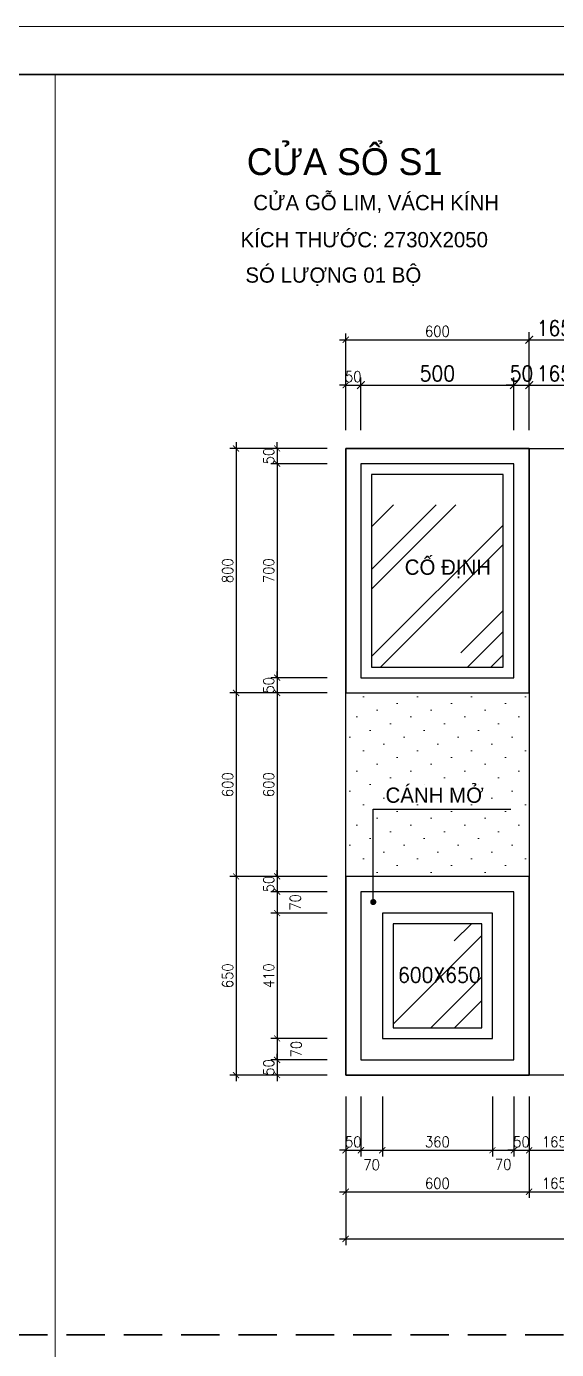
# Model space of a CAD drawing. Header units: millimetres. Extents: x -529782 to -142003, y -492574 to -273331.
# Drawn here: x -196023 to -194290, y -434300 to -429971 of the extents above; entities that cross this region are included whole.
import ezdxf
from ezdxf.enums import TextEntityAlignment as Align

# ---------------------------------------------------------------- set-up
doc = ezdxf.new("R2010")
doc.units = ezdxf.units.MM
doc.header["$LTSCALE"] = 500
doc.header["$MEASUREMENT"] = 0
doc.header["$PDMODE"] = 3
doc.linetypes.add('HIDDEN', pattern=[0.375, 0.25, -0.125])
doc.layers.get('0').update_dxf_attribs({"linetype": 'CONTINUOUS', "lineweight": 13})
doc.layers.get('Defpoints').update_dxf_attribs({"color": 255, "linetype": 'CONTINUOUS', "lineweight": 13})
for name, color, linetype, lineweight in [('1.cat 30', 30, 'CONTINUOUS', 35), ('2.thay 145', 145, 'CONTINUOUS', 18), ('3.manh 08', 8, 'CONTINUOUS', 9), ('8.vat lieu 08', 8, 'CONTINUOUS', 5), ('9.text \xad white', 7, 'CONTINUOUS', 15), ('CA.dim 08', 251, 'CONTINUOUS', 13), ('CA.thay 145', 145, 'CONTINUOUS', 18), ('cat', 4, 'CONTINUOUS', 35)]:
    doc.layers.add(name, color=color, linetype=linetype, lineweight=lineweight)
for name, color, linetype in [('DKT', 7, 'CONTINUOUS'), ('MANH', 5, 'CONTINUOUS'), ('THAY', 7, 'CONTINUOUS')]:
    doc.layers.add(name, color=color, linetype=linetype)
doc.styles.add('CA.JSC1', font='')
doc.styles.get("Standard").update_dxf_attribs({"font": 'txt.shx', "width": 0.9})
doc.styles.get('CA.JSC1').set_extended_font_data('.VnAvantH')
doc.dimstyles.new('CA 20', dxfattribs={"dimscale": 0, "dimtxt": 35, "dimasz": 20, "dimexe": 20, "dimexo": 0, "dimgap": 10, "dimtad": 1, "dimdec": 0, "dimzin": 0, "dimdsep": 46, "dimtxsty": 'Standard', "dimblk": 'ARCHTICK', "dimcen": 0.09, "dimdle": 20, "dimclrd": 256, "dimclre": 256, "dimclrt": 7, "dimadec": 0, "dimazin": 0, "dimtfac": 1, "dimtdec": 0, "dimtix": 1, "dimtmove": 2, "dimatfit": 3, "dimldrblk": 'DOT', "dimfxl": 1, "dimtolj": 1, "dimtzin": 0, "dimarcsym": 0})
doc.dimstyles.new('CA 25', dxfattribs={"dimscale": 0, "dimtxt": 50, "dimasz": 25, "dimexe": 25, "dimexo": 0, "dimgap": 13, "dimtad": 1, "dimdec": 0, "dimzin": 0, "dimdsep": 46, "dimtxsty": 'Standard', "dimblk": 'ARCHTICK', "dimcen": 0.09, "dimdle": 25, "dimclrd": 256, "dimclre": 256, "dimclrt": 7, "dimadec": 0, "dimazin": 0, "dimtfac": 1, "dimtdec": 0, "dimtix": 1, "dimtmove": 2, "dimatfit": 3, "dimldrblk": 'DOT', "dimfxl": 1, "dimtolj": 1, "dimtzin": 0, "dimarcsym": 0})

# ---------------------------------------------------------------- blocks, each defined once
blk = doc.blocks.new('_ArchTick')
at = {"color": 1, "linetype": 'ByBlock', "const_width": 0.15}
blk.add_lwpolyline([(-0.5, -0.5), (0.5, 0.5)], dxfattribs=at)
blk = doc.blocks.new('*D1168')
at = {"layer": 'CA.dim 08', "lineweight": -2, "transparency": 16777216}
for p, q in [((-195039.6, -431351.8), (-195223.5, -431351.8)), ((-195203.5, -431351.8), (-195203.5, -431331.8)), ((-195203.5, -431351.8), (-195203.5, -431401.8)), ((-195039.6, -431401.8), (-195223.5, -431401.8)), ((-195203.5, -431401.8), (-195203.5, -431421.8))]:
    blk.add_line(p, q, dxfattribs=at)
at = {"layer": 'Defpoints', "color": 0, "transparency": 16777216}
for p in [(-195039.6, -431351.8), (-195203.5, -431401.8), (-195039.6, -431401.8)]:
    blk.add_point(p, dxfattribs=at)
at = {"layer": 'CA.dim 08', "lineweight": -2, "transparency": 16777216, "xscale": 20, "yscale": 20, "zscale": 20}
for p, rotation in [((-195203.5, -431351.8), 270), ((-195203.5, -431401.8), 90)]:
    blk.add_blockref('_ArchTick', p, dxfattribs=dict(at, rotation=rotation))
at = {"layer": 'CA.dim 08', "color": 7, "transparency": 16777216, "insert": (-195231, -431376.8), "char_height": 35, "attachment_point": 5, "rotation": 90}
blk.add_mtext('\\A1;50', dxfattribs=at)
blk = doc.blocks.new('_DOT')
at = {"color": 1, "linetype": 'ByBlock'}
blk.add_line((-0.5, 0), (-1, 0), dxfattribs=at)
at = {"color": 1, "linetype": 'ByBlock', "const_width": 0.5}
blk.add_lwpolyline([(-0.25, 0, 1), (0.25, 0, 1)], format="xyb", close=True, dxfattribs=at)
blk = doc.blocks.new('DOT')
at = {"layer": 'THAY', "color": 0, "linetype": 'ByBlock'}
blk.add_line((-0.5, 0), (-1, 0), dxfattribs=at)
at = {"layer": 'THAY', "color": 0, "linetype": 'ByBlock', "const_width": 0.5}
blk.add_lwpolyline([(-0.25, 0, 1), (0.25, 0, 1)], format="xyb", close=True, dxfattribs=at)
blk = doc.blocks.new('*D1169')
at = {"layer": 'CA.dim 08', "lineweight": -2, "transparency": 16777216}
for p, q in [((-195039.6, -431401.8), (-195223.5, -431401.8)), ((-195203.5, -431381.8), (-195203.5, -432121.8)), ((-195039.6, -432101.8), (-195223.5, -432101.8))]:
    blk.add_line(p, q, dxfattribs=at)
at = {"layer": 'Defpoints', "color": 0, "transparency": 16777216}
for p in [(-195039.6, -431401.8), (-195203.5, -432101.8), (-195039.6, -432101.8)]:
    blk.add_point(p, dxfattribs=at)
at = {"layer": 'CA.dim 08', "lineweight": -2, "transparency": 16777216, "xscale": 20, "yscale": 20, "zscale": 20}
for p, rotation in [((-195203.5, -431401.8), 90), ((-195203.5, -432101.8), 270)]:
    blk.add_blockref('_ArchTick', p, dxfattribs=dict(at, rotation=rotation))
at = {"layer": 'CA.dim 08', "color": 7, "transparency": 16777216, "insert": (-195231, -431751.8), "char_height": 35, "attachment_point": 5, "rotation": 90}
blk.add_mtext('\\A1;700', dxfattribs=at)
blk = doc.blocks.new('*D1170')
at = {"layer": 'CA.dim 08', "lineweight": -2, "transparency": 16777216}
for p, q in [((-195039.6, -432101.8), (-195223.5, -432101.8)), ((-195203.5, -432101.8), (-195203.5, -432081.8)), ((-195203.5, -432101.8), (-195203.5, -432151.8)), ((-195039.6, -432151.8), (-195223.5, -432151.8)), ((-195203.5, -432151.8), (-195203.5, -432171.8))]:
    blk.add_line(p, q, dxfattribs=at)
at = {"layer": 'Defpoints', "color": 0, "transparency": 16777216}
for p in [(-195039.6, -432101.8), (-195203.5, -432151.8), (-195039.6, -432151.8)]:
    blk.add_point(p, dxfattribs=at)
at = {"layer": 'CA.dim 08', "lineweight": -2, "transparency": 16777216, "xscale": 20, "yscale": 20, "zscale": 20}
for p, rotation in [((-195203.5, -432101.8), 270), ((-195203.5, -432151.8), 90)]:
    blk.add_blockref('_ArchTick', p, dxfattribs=dict(at, rotation=rotation))
at = {"layer": 'CA.dim 08', "color": 7, "transparency": 16777216, "insert": (-195231, -432126.8), "char_height": 35, "attachment_point": 5, "rotation": 90}
blk.add_mtext('\\A1;50', dxfattribs=at)
blk = doc.blocks.new('*D1171')
at = {"layer": 'CA.dim 08', "lineweight": -2, "transparency": 16777216}
for p, q in [((-195039.6, -432151.8), (-195223.5, -432151.8)), ((-195203.5, -432131.8), (-195203.5, -432771.8)), ((-195039.6, -432751.8), (-195223.5, -432751.8))]:
    blk.add_line(p, q, dxfattribs=at)
at = {"layer": 'Defpoints', "color": 0, "transparency": 16777216}
for p in [(-195039.6, -432151.8), (-195203.5, -432751.8), (-195039.6, -432751.8)]:
    blk.add_point(p, dxfattribs=at)
at = {"layer": 'CA.dim 08', "lineweight": -2, "transparency": 16777216, "xscale": 20, "yscale": 20, "zscale": 20}
for p, rotation in [((-195203.5, -432151.8), 90), ((-195203.5, -432751.8), 270)]:
    blk.add_blockref('_ArchTick', p, dxfattribs=dict(at, rotation=rotation))
at = {"layer": 'CA.dim 08', "color": 7, "transparency": 16777216, "insert": (-195231, -432451.8), "char_height": 35, "attachment_point": 5, "rotation": 90}
blk.add_mtext('\\A1;600', dxfattribs=at)
blk = doc.blocks.new('*D1172')
at = {"layer": 'CA.dim 08', "lineweight": -2, "transparency": 16777216}
for p, q in [((-195039.6, -432751.8), (-195223.5, -432751.8)), ((-195203.5, -432751.8), (-195203.5, -432731.8)), ((-195203.5, -432751.8), (-195203.5, -432801.8)), ((-195039.6, -432801.8), (-195223.5, -432801.8)), ((-195203.5, -432801.8), (-195203.5, -432821.8))]:
    blk.add_line(p, q, dxfattribs=at)
at = {"layer": 'Defpoints', "color": 0, "transparency": 16777216}
for p in [(-195039.6, -432751.8), (-195203.5, -432801.8), (-195039.6, -432801.8)]:
    blk.add_point(p, dxfattribs=at)
at = {"layer": 'CA.dim 08', "lineweight": -2, "transparency": 16777216, "xscale": 20, "yscale": 20, "zscale": 20}
for p, rotation in [((-195203.5, -432751.8), 270), ((-195203.5, -432801.8), 90)]:
    blk.add_blockref('_ArchTick', p, dxfattribs=dict(at, rotation=rotation))
at = {"layer": 'CA.dim 08', "color": 7, "transparency": 16777216, "insert": (-195231, -432776.8), "char_height": 35, "attachment_point": 5, "rotation": 90}
blk.add_mtext('\\A1;50', dxfattribs=at)
blk = doc.blocks.new('*D1173')
at = {"layer": 'CA.dim 08', "lineweight": -2, "transparency": 16777216}
for p, q in [((-195039.6, -432801.8), (-195223.5, -432801.8)), ((-195203.5, -432781.8), (-195203.5, -432891.8)), ((-195039.6, -432871.8), (-195223.5, -432871.8))]:
    blk.add_line(p, q, dxfattribs=at)
at = {"layer": 'Defpoints', "color": 0, "transparency": 16777216}
for p in [(-195039.6, -432801.8), (-195203.5, -432871.8), (-195039.6, -432871.8)]:
    blk.add_point(p, dxfattribs=at)
at = {"layer": 'CA.dim 08', "lineweight": -2, "transparency": 16777216, "xscale": 20, "yscale": 20, "zscale": 20}
for p, rotation in [((-195203.5, -432801.8), 90), ((-195203.5, -432871.8), 270)]:
    blk.add_blockref('_ArchTick', p, dxfattribs=dict(at, rotation=rotation))
at = {"layer": 'CA.dim 08', "color": 7, "transparency": 16777216, "insert": (-195143.8, -432836.8), "char_height": 35, "attachment_point": 5, "rotation": 90}
blk.add_mtext('\\A1;70', dxfattribs=at)
blk = doc.blocks.new('*D1174')
at = {"layer": 'CA.dim 08', "lineweight": -2, "transparency": 16777216}
for p, q in [((-195039.6, -432871.8), (-195223.5, -432871.8)), ((-195203.5, -432851.8), (-195203.5, -433301.8)), ((-195039.6, -433281.8), (-195223.5, -433281.8))]:
    blk.add_line(p, q, dxfattribs=at)
at = {"layer": 'Defpoints', "color": 0, "transparency": 16777216}
for p in [(-195039.6, -432871.8), (-195203.5, -433281.8), (-195039.6, -433281.8)]:
    blk.add_point(p, dxfattribs=at)
at = {"layer": 'CA.dim 08', "lineweight": -2, "transparency": 16777216, "xscale": 20, "yscale": 20, "zscale": 20}
for p, rotation in [((-195203.5, -432871.8), 90), ((-195203.5, -433281.8), 270)]:
    blk.add_blockref('_ArchTick', p, dxfattribs=dict(at, rotation=rotation))
at = {"layer": 'CA.dim 08', "color": 7, "transparency": 16777216, "insert": (-195231, -433076.8), "char_height": 35, "attachment_point": 5, "rotation": 90}
blk.add_mtext('\\A1;410', dxfattribs=at)
blk = doc.blocks.new('*D1175')
at = {"layer": 'CA.dim 08', "lineweight": -2, "transparency": 16777216}
for p, q in [((-195203.5, -433261.8), (-195203.5, -433371.8)), ((-195039.6, -433281.8), (-195223.5, -433281.8)), ((-195039.6, -433351.8), (-195223.5, -433351.8))]:
    blk.add_line(p, q, dxfattribs=at)
at = {"layer": 'Defpoints', "color": 0, "transparency": 16777216}
for p in [(-195039.6, -433281.8), (-195203.5, -433351.8), (-195039.6, -433351.8)]:
    blk.add_point(p, dxfattribs=at)
at = {"layer": 'CA.dim 08', "lineweight": -2, "transparency": 16777216, "xscale": 20, "yscale": 20, "zscale": 20}
for p, rotation in [((-195203.5, -433281.8), 90), ((-195203.5, -433351.8), 270)]:
    blk.add_blockref('_ArchTick', p, dxfattribs=dict(at, rotation=rotation))
at = {"layer": 'CA.dim 08', "color": 7, "transparency": 16777216, "insert": (-195140.8, -433316.8), "char_height": 35, "attachment_point": 5, "rotation": 90}
blk.add_mtext('\\A1;70', dxfattribs=at)
blk = doc.blocks.new('*D1176')
at = {"layer": 'CA.dim 08', "lineweight": -2, "transparency": 16777216}
for p, q in [((-195039.6, -433351.8), (-195223.5, -433351.8)), ((-195203.5, -433351.8), (-195203.5, -433331.8)), ((-195203.5, -433351.8), (-195203.5, -433401.8)), ((-195039.6, -433401.8), (-195223.5, -433401.8)), ((-195203.5, -433401.8), (-195203.5, -433421.8))]:
    blk.add_line(p, q, dxfattribs=at)
at = {"layer": 'Defpoints', "color": 0, "transparency": 16777216}
for p in [(-195039.6, -433351.8), (-195203.5, -433401.8), (-195039.6, -433401.8)]:
    blk.add_point(p, dxfattribs=at)
at = {"layer": 'CA.dim 08', "lineweight": -2, "transparency": 16777216, "xscale": 20, "yscale": 20, "zscale": 20}
for p, rotation in [((-195203.5, -433351.8), 270), ((-195203.5, -433401.8), 90)]:
    blk.add_blockref('_ArchTick', p, dxfattribs=dict(at, rotation=rotation))
at = {"layer": 'CA.dim 08', "color": 7, "transparency": 16777216, "insert": (-195231, -433376.8), "char_height": 35, "attachment_point": 5, "rotation": 90}
blk.add_mtext('\\A1;50', dxfattribs=at)
blk = doc.blocks.new('*D1177')
at = {"layer": 'CA.dim 08', "lineweight": -2, "transparency": 16777216}
for p, q in [((-195039.6, -431351.8), (-195357.7, -431351.8)), ((-195337.7, -431331.8), (-195337.7, -432171.8)), ((-195039.6, -432151.8), (-195357.7, -432151.8))]:
    blk.add_line(p, q, dxfattribs=at)
at = {"layer": 'Defpoints', "color": 0, "transparency": 16777216}
for p in [(-195039.6, -431351.8), (-195337.7, -432151.8), (-195039.6, -432151.8)]:
    blk.add_point(p, dxfattribs=at)
at = {"layer": 'CA.dim 08', "lineweight": -2, "transparency": 16777216, "xscale": 20, "yscale": 20, "zscale": 20}
for p, rotation in [((-195337.7, -431351.8), 90), ((-195337.7, -432151.8), 270)]:
    blk.add_blockref('_ArchTick', p, dxfattribs=dict(at, rotation=rotation))
at = {"layer": 'CA.dim 08', "color": 7, "transparency": 16777216, "insert": (-195365.2, -431751.8), "char_height": 35, "attachment_point": 5, "rotation": 90}
blk.add_mtext('\\A1;800', dxfattribs=at)
blk = doc.blocks.new('*D1178')
at = {"layer": 'CA.dim 08', "lineweight": -2, "transparency": 16777216}
for p, q in [((-195039.6, -432151.8), (-195357.7, -432151.8)), ((-195337.7, -432131.8), (-195337.7, -432771.8)), ((-195039.6, -432751.8), (-195357.7, -432751.8))]:
    blk.add_line(p, q, dxfattribs=at)
at = {"layer": 'Defpoints', "color": 0, "transparency": 16777216}
for p in [(-195039.6, -432151.8), (-195337.7, -432751.8), (-195039.6, -432751.8)]:
    blk.add_point(p, dxfattribs=at)
at = {"layer": 'CA.dim 08', "lineweight": -2, "transparency": 16777216, "xscale": 20, "yscale": 20, "zscale": 20}
for p, rotation in [((-195337.7, -432151.8), 90), ((-195337.7, -432751.8), 270)]:
    blk.add_blockref('_ArchTick', p, dxfattribs=dict(at, rotation=rotation))
at = {"layer": 'CA.dim 08', "color": 7, "transparency": 16777216, "insert": (-195365.2, -432451.8), "char_height": 35, "attachment_point": 5, "rotation": 90}
blk.add_mtext('\\A1;600', dxfattribs=at)
blk = doc.blocks.new('*D1179')
at = {"layer": 'CA.dim 08', "lineweight": -2, "transparency": 16777216}
for p, q in [((-195039.6, -432751.8), (-195357.7, -432751.8)), ((-195337.7, -432731.8), (-195337.7, -433421.8)), ((-195039.6, -433401.8), (-195357.7, -433401.8))]:
    blk.add_line(p, q, dxfattribs=at)
at = {"layer": 'Defpoints', "color": 0, "transparency": 16777216}
for p in [(-195039.6, -432751.8), (-195337.7, -433401.8), (-195039.6, -433401.8)]:
    blk.add_point(p, dxfattribs=at)
at = {"layer": 'CA.dim 08', "lineweight": -2, "transparency": 16777216, "xscale": 20, "yscale": 20, "zscale": 20}
for p, rotation in [((-195337.7, -432751.8), 90), ((-195337.7, -433401.8), 270)]:
    blk.add_blockref('_ArchTick', p, dxfattribs=dict(at, rotation=rotation))
at = {"layer": 'CA.dim 08', "color": 7, "transparency": 16777216, "insert": (-195365.2, -433076.8), "char_height": 35, "attachment_point": 5, "rotation": 90}
blk.add_mtext('\\A1;650', dxfattribs=at)
blk = doc.blocks.new('*D1180')
at = {"layer": 'CA.dim 08', "lineweight": -2, "transparency": 16777216}
for p, q in [((-194979.2, -431144.6), (-194999.2, -431144.6)), ((-194979.2, -431292.5), (-194979.2, -431124.6)), ((-194979.2, -431144.6), (-194929.2, -431144.6)), ((-194929.2, -431292.5), (-194929.2, -431124.6)), ((-194929.2, -431144.6), (-194909.2, -431144.6))]:
    blk.add_line(p, q, dxfattribs=at)
at = {"layer": 'Defpoints', "color": 0, "transparency": 16777216}
for p in [(-194929.2, -431144.6), (-194979.2, -431292.5), (-194929.2, -431292.5)]:
    blk.add_point(p, dxfattribs=at)
at = {"layer": 'CA.dim 08', "lineweight": -2, "transparency": 16777216, "xscale": 20, "yscale": 20, "zscale": 20}
blk.add_blockref('_ArchTick', (-194979.2, -431144.6), dxfattribs=at)
at = {"layer": 'CA.dim 08', "lineweight": -2, "transparency": 16777216, "xscale": 20, "yscale": 20, "zscale": 20, "rotation": 180}
blk.add_blockref('_ArchTick', (-194929.2, -431144.6), dxfattribs=at)
at = {"layer": 'CA.dim 08', "color": 7, "transparency": 16777216, "insert": (-194954.2, -431117.1), "char_height": 35, "attachment_point": 5}
blk.add_mtext('\\A1;50', dxfattribs=at)
blk = doc.blocks.new('*D1181')
at = {"layer": 'CA.dim 08', "lineweight": -2, "transparency": 16777216}
for p, q in [((-194954.2, -431144.6), (-194404.2, -431144.6)), ((-194929.2, -431292.5), (-194929.2, -431119.6)), ((-194429.2, -431292.5), (-194429.2, -431119.6))]:
    blk.add_line(p, q, dxfattribs=at)
at = {"layer": 'Defpoints', "color": 0, "transparency": 16777216}
for p in [(-194429.2, -431144.6), (-194929.2, -431292.5), (-194429.2, -431292.5)]:
    blk.add_point(p, dxfattribs=at)
at = {"layer": 'CA.dim 08', "lineweight": -2, "transparency": 16777216, "xscale": 25, "yscale": 25, "zscale": 25, "rotation": 180}
blk.add_blockref('_ArchTick', (-194929.2, -431144.6), dxfattribs=at)
at = {"layer": 'CA.dim 08', "lineweight": -2, "transparency": 16777216, "xscale": 25, "yscale": 25, "zscale": 25}
blk.add_blockref('_ArchTick', (-194429.2, -431144.6), dxfattribs=at)
at = {"layer": 'CA.dim 08', "color": 7, "transparency": 16777216, "insert": (-194679.2, -431106.6), "char_height": 50, "attachment_point": 5}
blk.add_mtext('\\A1;500', dxfattribs=at)
blk = doc.blocks.new('*D1182')
at = {"layer": 'CA.dim 08', "lineweight": -2, "transparency": 16777216}
for p, q in [((-194429.2, -431144.6), (-194454.2, -431144.6)), ((-194429.2, -431292.5), (-194429.2, -431119.6)), ((-194429.2, -431144.6), (-194379.2, -431144.6)), ((-194379.2, -431292.5), (-194379.2, -431119.6)), ((-194379.2, -431144.6), (-194354.2, -431144.6))]:
    blk.add_line(p, q, dxfattribs=at)
at = {"layer": 'Defpoints', "color": 0, "transparency": 16777216}
for p in [(-194379.2, -431144.6), (-194429.2, -431292.5), (-194379.2, -431292.5)]:
    blk.add_point(p, dxfattribs=at)
at = {"layer": 'CA.dim 08', "lineweight": -2, "transparency": 16777216, "xscale": 25, "yscale": 25, "zscale": 25}
blk.add_blockref('_ArchTick', (-194429.2, -431144.6), dxfattribs=at)
at = {"layer": 'CA.dim 08', "lineweight": -2, "transparency": 16777216, "xscale": 25, "yscale": 25, "zscale": 25, "rotation": 180}
blk.add_blockref('_ArchTick', (-194379.2, -431144.6), dxfattribs=at)
at = {"layer": 'CA.dim 08', "color": 7, "transparency": 16777216, "insert": (-194404.2, -431106.6), "char_height": 50, "attachment_point": 5}
blk.add_mtext('\\A1;50', dxfattribs=at)
blk = doc.blocks.new('*D1183')
at = {"layer": 'CA.dim 08', "lineweight": -2, "transparency": 16777216}
for p, q in [((-194404.2, -431144.6), (-194189.2, -431144.6)), ((-194379.2, -431292.5), (-194379.2, -431119.6)), ((-194214.2, -431292.5), (-194214.2, -431119.6))]:
    blk.add_line(p, q, dxfattribs=at)
at = {"layer": 'Defpoints', "color": 0, "transparency": 16777216}
for p in [(-194214.2, -431144.6), (-194379.2, -431292.5), (-194214.2, -431292.5)]:
    blk.add_point(p, dxfattribs=at)
at = {"layer": 'CA.dim 08', "lineweight": -2, "transparency": 16777216, "xscale": 25, "yscale": 25, "zscale": 25, "rotation": 180}
blk.add_blockref('_ArchTick', (-194379.2, -431144.6), dxfattribs=at)
at = {"layer": 'CA.dim 08', "lineweight": -2, "transparency": 16777216, "xscale": 25, "yscale": 25, "zscale": 25}
blk.add_blockref('_ArchTick', (-194214.2, -431144.6), dxfattribs=at)
at = {"layer": 'CA.dim 08', "color": 7, "transparency": 16777216, "insert": (-194296.7, -431106.6), "char_height": 50, "attachment_point": 5}
blk.add_mtext('\\A1;165', dxfattribs=at)
blk = doc.blocks.new('*D1191')
at = {"layer": 'CA.dim 08', "lineweight": -2, "transparency": 16777216}
for p, q in [((-194979.2, -431292.5), (-194979.2, -430976.3)), ((-194379.2, -431292.5), (-194379.2, -430976.3)), ((-194999.2, -430996.3), (-194359.2, -430996.3))]:
    blk.add_line(p, q, dxfattribs=at)
at = {"layer": 'Defpoints', "color": 0, "transparency": 16777216}
for p in [(-194379.2, -430996.3), (-194979.2, -431292.5), (-194379.2, -431292.5)]:
    blk.add_point(p, dxfattribs=at)
at = {"layer": 'CA.dim 08', "lineweight": -2, "transparency": 16777216, "xscale": 20, "yscale": 20, "zscale": 20, "rotation": 180}
blk.add_blockref('_ArchTick', (-194979.2, -430996.3), dxfattribs=at)
at = {"layer": 'CA.dim 08', "lineweight": -2, "transparency": 16777216, "xscale": 20, "yscale": 20, "zscale": 20}
blk.add_blockref('_ArchTick', (-194379.2, -430996.3), dxfattribs=at)
at = {"layer": 'CA.dim 08', "color": 7, "transparency": 16777216, "insert": (-194679.2, -430968.8), "char_height": 35, "attachment_point": 5}
blk.add_mtext('\\A1;600', dxfattribs=at)
blk = doc.blocks.new('*D1192')
at = {"layer": 'CA.dim 08', "lineweight": -2, "transparency": 16777216}
for p, q in [((-194379.2, -431292.5), (-194379.2, -430971.3)), ((-194214.2, -431292.5), (-194214.2, -430971.3)), ((-194404.2, -430996.3), (-194189.2, -430996.3))]:
    blk.add_line(p, q, dxfattribs=at)
at = {"layer": 'Defpoints', "color": 0, "transparency": 16777216}
for p in [(-194214.2, -430996.3), (-194379.2, -431292.5), (-194214.2, -431292.5)]:
    blk.add_point(p, dxfattribs=at)
at = {"layer": 'CA.dim 08', "lineweight": -2, "transparency": 16777216, "xscale": 25, "yscale": 25, "zscale": 25, "rotation": 180}
blk.add_blockref('_ArchTick', (-194379.2, -430996.3), dxfattribs=at)
at = {"layer": 'CA.dim 08', "lineweight": -2, "transparency": 16777216, "xscale": 25, "yscale": 25, "zscale": 25}
blk.add_blockref('_ArchTick', (-194214.2, -430996.3), dxfattribs=at)
at = {"layer": 'CA.dim 08', "color": 7, "transparency": 16777216, "insert": (-194296.7, -430958.3), "char_height": 50, "attachment_point": 5}
blk.add_mtext('\\A1;165', dxfattribs=at)
blk = doc.blocks.new('*D1196')
at = {"layer": 'CA.dim 08', "lineweight": -2, "transparency": 16777216}
for p, q in [((-194979.2, -433472.1), (-194979.2, -433667.6)), ((-194929.2, -433472.1), (-194929.2, -433667.6)), ((-194979.2, -433647.6), (-194999.2, -433647.6)), ((-194979.2, -433647.6), (-194929.2, -433647.6)), ((-194929.2, -433647.6), (-194909.2, -433647.6))]:
    blk.add_line(p, q, dxfattribs=at)
at = {"layer": 'Defpoints', "color": 0, "transparency": 16777216}
for p in [(-194979.2, -433472.1), (-194929.2, -433472.1), (-194929.2, -433647.6)]:
    blk.add_point(p, dxfattribs=at)
at = {"layer": 'CA.dim 08', "lineweight": -2, "transparency": 16777216, "xscale": 20, "yscale": 20, "zscale": 20}
blk.add_blockref('_ArchTick', (-194979.2, -433647.6), dxfattribs=at)
at = {"layer": 'CA.dim 08', "lineweight": -2, "transparency": 16777216, "xscale": 20, "yscale": 20, "zscale": 20, "rotation": 180}
blk.add_blockref('_ArchTick', (-194929.2, -433647.6), dxfattribs=at)
at = {"layer": 'CA.dim 08', "color": 7, "transparency": 16777216, "insert": (-194954.2, -433620.1), "char_height": 35, "attachment_point": 5}
blk.add_mtext('\\A1;50', dxfattribs=at)
blk = doc.blocks.new('*D1197')
at = {"layer": 'CA.dim 08', "lineweight": -2, "transparency": 16777216}
for p, q in [((-194929.2, -433472.1), (-194929.2, -433667.6)), ((-194859.2, -433472.1), (-194859.2, -433667.6)), ((-194949.2, -433647.6), (-194839.2, -433647.6))]:
    blk.add_line(p, q, dxfattribs=at)
at = {"layer": 'Defpoints', "color": 0, "transparency": 16777216}
for p in [(-194929.2, -433472.1), (-194859.2, -433472.1), (-194859.2, -433647.6)]:
    blk.add_point(p, dxfattribs=at)
at = {"layer": 'CA.dim 08', "lineweight": -2, "transparency": 16777216, "xscale": 20, "yscale": 20, "zscale": 20, "rotation": 180}
blk.add_blockref('_ArchTick', (-194929.2, -433647.6), dxfattribs=at)
at = {"layer": 'CA.dim 08', "lineweight": -2, "transparency": 16777216, "xscale": 20, "yscale": 20, "zscale": 20}
blk.add_blockref('_ArchTick', (-194859.2, -433647.6), dxfattribs=at)
at = {"layer": 'CA.dim 08', "color": 7, "transparency": 16777216, "insert": (-194894.2, -433695.1), "char_height": 35, "attachment_point": 5}
blk.add_mtext('\\A1;70', dxfattribs=at)
blk = doc.blocks.new('*D1198')
at = {"layer": 'CA.dim 08', "lineweight": -2, "transparency": 16777216}
for p, q in [((-194859.2, -433472.1), (-194859.2, -433667.6)), ((-194499.2, -433472.1), (-194499.2, -433667.6)), ((-194879.2, -433647.6), (-194479.2, -433647.6))]:
    blk.add_line(p, q, dxfattribs=at)
at = {"layer": 'Defpoints', "color": 0, "transparency": 16777216}
for p in [(-194859.2, -433472.1), (-194499.2, -433472.1), (-194499.2, -433647.6)]:
    blk.add_point(p, dxfattribs=at)
at = {"layer": 'CA.dim 08', "lineweight": -2, "transparency": 16777216, "xscale": 20, "yscale": 20, "zscale": 20, "rotation": 180}
blk.add_blockref('_ArchTick', (-194859.2, -433647.6), dxfattribs=at)
at = {"layer": 'CA.dim 08', "lineweight": -2, "transparency": 16777216, "xscale": 20, "yscale": 20, "zscale": 20}
blk.add_blockref('_ArchTick', (-194499.2, -433647.6), dxfattribs=at)
at = {"layer": 'CA.dim 08', "color": 7, "transparency": 16777216, "insert": (-194679.2, -433620.1), "char_height": 35, "attachment_point": 5}
blk.add_mtext('\\A1;360', dxfattribs=at)
blk = doc.blocks.new('*D1199')
at = {"layer": 'CA.dim 08', "lineweight": -2, "transparency": 16777216}
for p, q in [((-194499.2, -433472.1), (-194499.2, -433667.6)), ((-194429.2, -433472.1), (-194429.2, -433667.6)), ((-194519.2, -433647.6), (-194409.2, -433647.6))]:
    blk.add_line(p, q, dxfattribs=at)
at = {"layer": 'Defpoints', "color": 0, "transparency": 16777216}
for p in [(-194499.2, -433472.1), (-194429.2, -433472.1), (-194429.2, -433647.6)]:
    blk.add_point(p, dxfattribs=at)
at = {"layer": 'CA.dim 08', "lineweight": -2, "transparency": 16777216, "xscale": 20, "yscale": 20, "zscale": 20, "rotation": 180}
blk.add_blockref('_ArchTick', (-194499.2, -433647.6), dxfattribs=at)
at = {"layer": 'CA.dim 08', "lineweight": -2, "transparency": 16777216, "xscale": 20, "yscale": 20, "zscale": 20}
blk.add_blockref('_ArchTick', (-194429.2, -433647.6), dxfattribs=at)
at = {"layer": 'CA.dim 08', "color": 7, "transparency": 16777216, "insert": (-194464.2, -433694.1), "char_height": 35, "attachment_point": 5}
blk.add_mtext('\\A1;70', dxfattribs=at)
blk = doc.blocks.new('*D1200')
at = {"layer": 'CA.dim 08', "lineweight": -2, "transparency": 16777216}
for p, q in [((-194429.2, -433472.1), (-194429.2, -433667.6)), ((-194379.2, -433472.1), (-194379.2, -433667.6)), ((-194429.2, -433647.6), (-194449.2, -433647.6)), ((-194429.2, -433647.6), (-194379.2, -433647.6)), ((-194379.2, -433647.6), (-194359.2, -433647.6))]:
    blk.add_line(p, q, dxfattribs=at)
at = {"layer": 'Defpoints', "color": 0, "transparency": 16777216}
for p in [(-194429.2, -433472.1), (-194379.2, -433472.1), (-194379.2, -433647.6)]:
    blk.add_point(p, dxfattribs=at)
at = {"layer": 'CA.dim 08', "lineweight": -2, "transparency": 16777216, "xscale": 20, "yscale": 20, "zscale": 20}
blk.add_blockref('_ArchTick', (-194429.2, -433647.6), dxfattribs=at)
at = {"layer": 'CA.dim 08', "lineweight": -2, "transparency": 16777216, "xscale": 20, "yscale": 20, "zscale": 20, "rotation": 180}
blk.add_blockref('_ArchTick', (-194379.2, -433647.6), dxfattribs=at)
at = {"layer": 'CA.dim 08', "color": 7, "transparency": 16777216, "insert": (-194404.2, -433620.1), "char_height": 35, "attachment_point": 5}
blk.add_mtext('\\A1;50', dxfattribs=at)
blk = doc.blocks.new('*D1201')
at = {"layer": 'CA.dim 08', "lineweight": -2, "transparency": 16777216}
for p, q in [((-194379.2, -433472.1), (-194379.2, -433667.6)), ((-194214.2, -433472.1), (-194214.2, -433667.6)), ((-194399.2, -433647.6), (-194194.2, -433647.6))]:
    blk.add_line(p, q, dxfattribs=at)
at = {"layer": 'Defpoints', "color": 0, "transparency": 16777216}
for p in [(-194379.2, -433472.1), (-194214.2, -433472.1), (-194214.2, -433647.6)]:
    blk.add_point(p, dxfattribs=at)
at = {"layer": 'CA.dim 08', "lineweight": -2, "transparency": 16777216, "xscale": 20, "yscale": 20, "zscale": 20, "rotation": 180}
blk.add_blockref('_ArchTick', (-194379.2, -433647.6), dxfattribs=at)
at = {"layer": 'CA.dim 08', "lineweight": -2, "transparency": 16777216, "xscale": 20, "yscale": 20, "zscale": 20}
blk.add_blockref('_ArchTick', (-194214.2, -433647.6), dxfattribs=at)
at = {"layer": 'CA.dim 08', "color": 7, "transparency": 16777216, "insert": (-194296.7, -433620.1), "char_height": 35, "attachment_point": 5}
blk.add_mtext('\\A1;165', dxfattribs=at)
blk = doc.blocks.new('*D1214')
at = {"layer": 'CA.dim 08', "lineweight": -2, "transparency": 16777216}
for p, q in [((-194979.2, -433472.1), (-194979.2, -433803.3)), ((-194379.2, -433472.1), (-194379.2, -433803.3)), ((-194999.2, -433783.3), (-194359.2, -433783.3))]:
    blk.add_line(p, q, dxfattribs=at)
at = {"layer": 'Defpoints', "color": 0, "transparency": 16777216}
for p in [(-194979.2, -433472.1), (-194379.2, -433472.1), (-194379.2, -433783.3)]:
    blk.add_point(p, dxfattribs=at)
at = {"layer": 'CA.dim 08', "lineweight": -2, "transparency": 16777216, "xscale": 20, "yscale": 20, "zscale": 20, "rotation": 180}
blk.add_blockref('_ArchTick', (-194979.2, -433783.3), dxfattribs=at)
at = {"layer": 'CA.dim 08', "lineweight": -2, "transparency": 16777216, "xscale": 20, "yscale": 20, "zscale": 20}
blk.add_blockref('_ArchTick', (-194379.2, -433783.3), dxfattribs=at)
at = {"layer": 'CA.dim 08', "color": 7, "transparency": 16777216, "insert": (-194679.2, -433755.8), "char_height": 35, "attachment_point": 5}
blk.add_mtext('\\A1;600', dxfattribs=at)
blk = doc.blocks.new('*D1215')
at = {"layer": 'CA.dim 08', "lineweight": -2, "transparency": 16777216}
for p, q in [((-194379.2, -433472.1), (-194379.2, -433803.3)), ((-194214.2, -433472.1), (-194214.2, -433803.3)), ((-194399.2, -433783.3), (-194194.2, -433783.3))]:
    blk.add_line(p, q, dxfattribs=at)
at = {"layer": 'Defpoints', "color": 0, "transparency": 16777216}
for p in [(-194379.2, -433472.1), (-194214.2, -433472.1), (-194214.2, -433783.3)]:
    blk.add_point(p, dxfattribs=at)
at = {"layer": 'CA.dim 08', "lineweight": -2, "transparency": 16777216, "xscale": 20, "yscale": 20, "zscale": 20, "rotation": 180}
blk.add_blockref('_ArchTick', (-194379.2, -433783.3), dxfattribs=at)
at = {"layer": 'CA.dim 08', "lineweight": -2, "transparency": 16777216, "xscale": 20, "yscale": 20, "zscale": 20}
blk.add_blockref('_ArchTick', (-194214.2, -433783.3), dxfattribs=at)
at = {"layer": 'CA.dim 08', "color": 7, "transparency": 16777216, "insert": (-194296.7, -433755.8), "char_height": 35, "attachment_point": 5}
blk.add_mtext('\\A1;165', dxfattribs=at)
blk = doc.blocks.new('*D1219')
at = {"layer": 'CA.dim 08', "lineweight": -2, "transparency": 16777216}
for p, q in [((-194979.2, -433472.1), (-194979.2, -433957.6)), ((-192249.2, -433472.1), (-192249.2, -433957.6)), ((-194999.2, -433937.6), (-192229.2, -433937.6))]:
    blk.add_line(p, q, dxfattribs=at)
at = {"layer": 'Defpoints', "color": 0, "transparency": 16777216}
for p in [(-194979.2, -433472.1), (-192249.2, -433472.1), (-192249.2, -433937.6)]:
    blk.add_point(p, dxfattribs=at)
at = {"layer": 'CA.dim 08', "lineweight": -2, "transparency": 16777216, "xscale": 20, "yscale": 20, "zscale": 20, "rotation": 180}
blk.add_blockref('_ArchTick', (-194979.2, -433937.6), dxfattribs=at)
at = {"layer": 'CA.dim 08', "lineweight": -2, "transparency": 16777216, "xscale": 20, "yscale": 20, "zscale": 20}
blk.add_blockref('_ArchTick', (-192249.2, -433937.6), dxfattribs=at)
at = {"layer": 'CA.dim 08', "color": 7, "transparency": 16777216, "insert": (-193614.2, -433910.1), "char_height": 35, "attachment_point": 5}
blk.add_mtext('\\A1;2730', dxfattribs=at)
blk = doc.blocks.new('khung co loan')
at = {"layer": '1.cat 30'}
blk.add_lwpolyline([(1158.3, -14553.5), (1158.3, -303.5), (20658.3, -303.5), (20658.3, -14553.5)], close=True, dxfattribs=at)
at = {"layer": '3.manh 08'}
blk.add_lwpolyline([(0, -14850), (21000, -14850), (21000, 0), (0, 0)], close=True, dxfattribs=at)

msp = doc.modelspace()

# ---------------------------------------------------------------- hatches: boundary and pattern name
at = {"layer": '8.vat lieu 08'}
h = msp.add_hatch(dxfattribs=at)
h.set_pattern_fill('AR-RROOF', color=256, scale=300, angle=45, style=0)
h.set_pattern_definition([(45, (69834.14, -25599.76), (254.55844, 678.82251), [4500, -600, 1500, -300]), (45, (70010.2, -25211.56), (-494.26764, 70.00357), [900, -99, 1800, -225]), (45, (69759.9, -25313.38), (960.958116, 1245.21504), [2400, -420, 1200, -300])])
h.paths.add_polyline_path([(-194464.2, -431536.8), (-194894.2, -431536.8), (-194894.2, -432066.8), (-194464.2, -432066.8)])
h.paths.add_polyline_path([(-193099.2, -431536.8), (-194129.2, -431536.8), (-194129.2, -432066.8), (-193099.2, -432066.8)])
h.paths.add_polyline_path([(-192334.2, -431536.8), (-192764.2, -431536.8), (-192764.2, -432066.8), (-192334.2, -432066.8)])
h.paths.add_polyline_path([(-192404.2, -432906.8), (-192694.2, -432906.8), (-192694.2, -433246.8), (-192404.2, -433246.8)])
h.paths.add_polyline_path([(-193169.2, -432906.8), (-193544.2, -432906.8), (-193544.2, -433246.8), (-193169.2, -433246.8)])
h.paths.add_polyline_path([(-193684.2, -432906.8), (-194059.2, -432906.8), (-194059.2, -433246.8), (-193684.2, -433246.8)])
h.paths.add_polyline_path([(-194534.2, -432906.8), (-194824.2, -432906.8), (-194824.2, -433246.8), (-194534.2, -433246.8)])
at = {"layer": 'CA.thay 145'}
h = msp.add_hatch(dxfattribs=at)
h.set_pattern_fill('DOTS', color=33, scale=1000, angle=315, style=0)
h.set_pattern_definition([(315, (91567.825, -25599.76), (66.291261, 22.097087), [0, -62.5])])
h.paths.add_polyline_path([(-194379.2, -432151.8), (-194979.2, -432151.8), (-194979.2, -432751.8), (-194379.2, -432751.8)])
h.paths.add_polyline_path([(-193014.2, -432151.8), (-194214.2, -432151.8), (-194214.2, -432751.8), (-193014.2, -432751.8)])
h.paths.add_polyline_path([(-192249.2, -432151.8), (-192849.2, -432151.8), (-192849.2, -432751.8), (-192249.2, -432751.8)])

# ---------------------------------------------------------------- linework, layer by layer
at = {"layer": 'CA.dim 08'}
msp.add_line((-195929.5, -430128.5), (-195929.5, -437502.4), dxfattribs=at)
at = {"layer": 'CA.thay 145'}
for p, q in [((-194979.2, -432751.8), (-194979.2, -431351.8)), ((-194979.2, -433401.8), (-194979.2, -432801.8)), ((-194979.2, -433401.8), (-194379.2, -433401.8)), ((-194979.2, -433401.8), (-194379.2, -433401.8))]:
    msp.add_line(p, q, dxfattribs=at)
for points in [[(-194979.2, -431351.8), (-194379.2, -431351.8), (-194379.2, -432151.8), (-194979.2, -432151.8)], [(-194979.2, -432751.8), (-194379.2, -432751.8), (-194379.2, -433401.8), (-194979.2, -433401.8)]]:
    msp.add_lwpolyline(points, close=True, dxfattribs=at)
at = {"layer": 'cat', "linetype": 'HIDDEN'}
msp.add_line((-190892, -434251.8), (-199639.6, -434251.8), dxfattribs=at)
at = {"layer": 'DKT'}
msp.add_line((-194379.2, -431351.8), (-194379.2, -433401.8), dxfattribs=at)
for points in [[(-194979.2, -431351.8), (-192249.2, -431351.8), (-192249.2, -433401.8), (-194979.2, -433401.8)], [(-194379.2, -431351.8), (-194979.2, -431351.8), (-194979.2, -432151.8), (-194379.2, -432151.8)], [(-194429.2, -431401.8), (-194929.2, -431401.8), (-194929.2, -432101.8), (-194429.2, -432101.8)], [(-194379.2, -432751.8), (-194979.2, -432751.8), (-194979.2, -433401.8), (-194379.2, -433401.8)], [(-194429.2, -432801.8), (-194929.2, -432801.8), (-194929.2, -433351.8), (-194429.2, -433351.8)], [(-194499.2, -432871.8), (-194859.2, -432871.8), (-194859.2, -433281.8), (-194499.2, -433281.8)]]:
    msp.add_lwpolyline(points, close=True, dxfattribs=at)
at = {"layer": 'MANH'}
for points in [[(-194464.2, -431436.8), (-194894.2, -431436.8), (-194894.2, -432066.8), (-194464.2, -432066.8)], [(-194534.2, -432906.8), (-194824.2, -432906.8), (-194824.2, -433246.8), (-194534.2, -433246.8)]]:
    msp.add_lwpolyline(points, close=True, dxfattribs=at)

# ---------------------------------------------------------------- block references
at = {"layer": '2.thay 145', "xscale": 0.5174686212558299, "yscale": 0.5174686212558299, "zscale": 0.5174686212558299}
msp.add_blockref('khung co loan', (-200360.7, -429971.5), dxfattribs=at)

# ---------------------------------------------------------------- texts
at = {"layer": '9.text \xad white', "style": 'CA.JSC1'}
msp.add_text('cöa sæ s1', height=87.5, dxfattribs=at).set_placement((-195302.6, -430457.5))
for s, p in [('cöa gç lim, v¸ch kÝnh', (-194477.5, -430572.7)), ('kÝch th\xadíc: 2730x2050', (-194513.7, -430693.9)), ('sã l\xadîng 01 bé', (-194731.9, -430809.6)), ('Cè §ÞNH', (-194503.8, -431765.2)), ('C¸NH Më', (-194527.8, -432511.1))]:
    msp.add_text(s, height=50, dxfattribs=at).set_placement(p, align=Align.RIGHT)
at = {"layer": 'CA.dim 08', "color": 7, "insert": (-194672.9, -433074.3), "char_height": 50, "attachment_point": 5}
msp.add_mtext('\\A1;600X650', dxfattribs=at)

# ---------------------------------------------------------------- dimensions: what is measured, and where the dimension line sits
at = {"layer": 'CA.dim 08'}
for base, p1, p2, dimstyle, override, picture, middle in [((-194214.2, -430996.3), (-194379.2, -431292.5), (-194214.2, -431292.5), 'CA 25', {"dimscale": 1}, '*D1192', (-194296.7, -430958.3)), ((-194379.2, -430996.3), (-194979.2, -431292.5), (-194379.2, -431292.5), 'CA 20', {"dimscale": 1, "dimldrblk": 'DOT'}, '*D1191', (-194679.2, -430968.8)), ((-194929.2, -431144.6), (-194979.2, -431292.5), (-194929.2, -431292.5), 'CA 20', {"dimscale": 1, "dimldrblk": 'DOT'}, '*D1180', (-194954.2, -431117.1)), ((-194429.2, -431144.6), (-194929.2, -431292.5), (-194429.2, -431292.5), 'CA 25', {"dimscale": 1}, '*D1181', (-194679.2, -431106.6)), ((-194379.2, -431144.6), (-194429.2, -431292.5), (-194379.2, -431292.5), 'CA 25', {"dimscale": 1}, '*D1182', (-194404.2, -431106.6)), ((-194214.2, -431144.6), (-194379.2, -431292.5), (-194214.2, -431292.5), 'CA 25', {"dimscale": 1}, '*D1183', (-194296.7, -431106.6)), ((-194929.2, -433647.6), (-194979.2, -433472.1), (-194929.2, -433472.1), 'CA 20', {"dimscale": 1, "dimldrblk": 'DOT'}, '*D1196', (-194954.2, -433620.1)), ((-194379.2, -433783.3), (-194979.2, -433472.1), (-194379.2, -433472.1), 'CA 20', {"dimscale": 1, "dimldrblk": 'DOT'}, '*D1214', (-194679.2, -433755.8)), ((-192249.2, -433937.6), (-194979.2, -433472.1), (-192249.2, -433472.1), 'CA 20', {"dimscale": 1, "dimldrblk": 'DOT'}, '*D1219', (-193614.2, -433910.1)), ((-194499.2, -433647.6), (-194859.2, -433472.1), (-194499.2, -433472.1), 'CA 20', {"dimscale": 1, "dimldrblk": 'DOT'}, '*D1198', (-194679.2, -433620.1)), ((-194379.2, -433647.6), (-194429.2, -433472.1), (-194379.2, -433472.1), 'CA 20', {"dimscale": 1, "dimldrblk": 'DOT'}, '*D1200', (-194404.2, -433620.1)), ((-194214.2, -433647.6), (-194379.2, -433472.1), (-194214.2, -433472.1), 'CA 20', {"dimscale": 1, "dimldrblk": 'DOT'}, '*D1201', (-194296.7, -433620.1)), ((-194214.2, -433783.3), (-194379.2, -433472.1), (-194214.2, -433472.1), 'CA 20', {"dimscale": 1, "dimldrblk": 'DOT'}, '*D1215', (-194296.7, -433755.8))]:
    dim = msp.add_linear_dim(base=base, p1=p1, p2=p2, dimstyle=dimstyle, override=override, dxfattribs=at)
    dim.commit()
    dim.dimension.update_dxf_attribs({"geometry": picture, "text_midpoint": middle})
for base, p1, p2, picture, middle in [((-195337.7, -432151.8), (-195039.6, -431351.8), (-195039.6, -432151.8), '*D1177', (-195365.2, -431751.8)), ((-195203.5, -431401.8), (-195039.6, -431351.8), (-195039.6, -431401.8), '*D1168', (-195231, -431376.8)), ((-195203.5, -432101.8), (-195039.6, -431401.8), (-195039.6, -432101.8), '*D1169', (-195231, -431751.8)), ((-195203.5, -432151.8), (-195039.6, -432101.8), (-195039.6, -432151.8), '*D1170', (-195231, -432126.8)), ((-195337.7, -432751.8), (-195039.6, -432151.8), (-195039.6, -432751.8), '*D1178', (-195365.2, -432451.8)), ((-195203.5, -432751.8), (-195039.6, -432151.8), (-195039.6, -432751.8), '*D1171', (-195231, -432451.8)), ((-195337.7, -433401.8), (-195039.6, -432751.8), (-195039.6, -433401.8), '*D1179', (-195365.2, -433076.8)), ((-195203.5, -432801.8), (-195039.6, -432751.8), (-195039.6, -432801.8), '*D1172', (-195231, -432776.8)), ((-195203.5, -433281.8), (-195039.6, -432871.8), (-195039.6, -433281.8), '*D1174', (-195231, -433076.8)), ((-195203.5, -433401.8), (-195039.6, -433351.8), (-195039.6, -433401.8), '*D1176', (-195231, -433376.8))]:
    dim = msp.add_linear_dim(base=base, p1=p1, p2=p2, angle=90, dimstyle='CA 20', override={"dimscale": 1, "dimldrblk": 'DOT'}, dxfattribs=at)
    dim.commit()
    dim.dimension.update_dxf_attribs({"geometry": picture, "text_midpoint": middle})
for base, p1, p2, picture, middle in [((-195203.5, -432871.8), (-195039.6, -432801.8), (-195039.6, -432871.8), '*D1173', (-195143.8, -432836.8)), ((-195203.5, -433351.8), (-195039.6, -433281.8), (-195039.6, -433351.8), '*D1175', (-195140.8, -433316.8))]:
    dim = msp.add_linear_dim(base=base, p1=p1, p2=p2, angle=90, dimstyle='CA 20', override={"dimscale": 1, "dimldrblk": 'DOT'}, dxfattribs=at)
    dim.commit()
    dim.dimension.update_dxf_attribs({"geometry": picture, "text_midpoint": middle, "dimtype": 160})
for base, p1, p2, picture, middle in [((-194859.2, -433647.6), (-194929.2, -433472.1), (-194859.2, -433472.1), '*D1197', (-194894.2, -433695.1)), ((-194429.2, -433647.6), (-194499.2, -433472.1), (-194429.2, -433472.1), '*D1199', (-194464.2, -433694.1))]:
    dim = msp.add_linear_dim(base=base, p1=p1, p2=p2, dimstyle='CA 20', override={"dimscale": 1, "dimldrblk": 'DOT'}, dxfattribs=at)
    dim.commit()
    dim.dimension.update_dxf_attribs({"geometry": picture, "text_midpoint": middle, "dimtype": 160})

# ---------------------------------------------------------------- leaders
msp.add_leader([(-194889, -432835.6), (-194889, -432531.8), (-194439.5, -432531.8)], dimstyle='CA 20', override={"dimscale": 1, "dimldrblk": 'DOT'}, dxfattribs=at)

doc.saveas('drawing.dxf')
